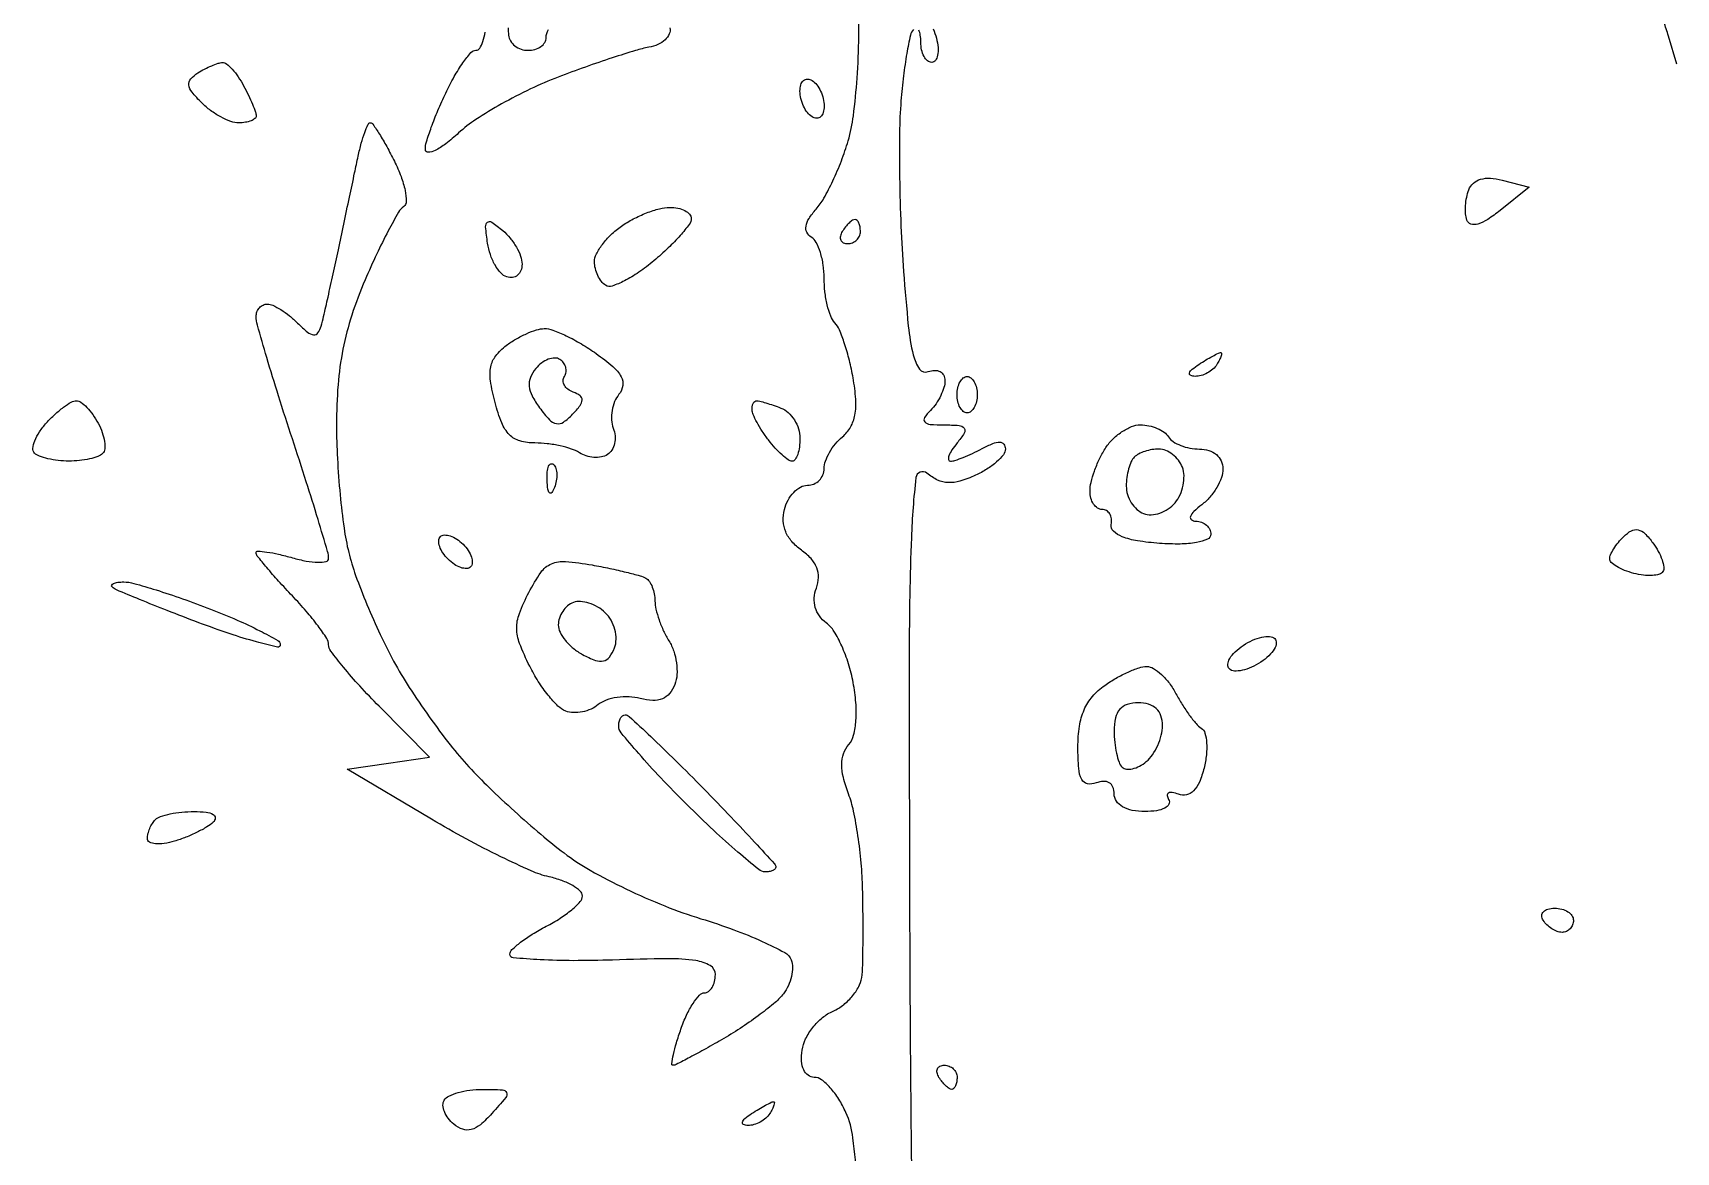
# Model space of a CAD drawing. Extents: x 0 to 102, y 0 to 135.
# Drawn here: x 29.74 to 41.24, y 27.99 to 35.82 of the extents above; entities that cross this region are included whole.
import ezdxf

# ---------------------------------------------------------------- set-up
doc = ezdxf.new("R2010")
doc.units = 0
doc.header["$MEASUREMENT"] = 0

msp = doc.modelspace()

# ---------------------------------------------------------------- linework, layer by layer
for points in [[(35.509436, 27.776456, 0.01665), (35.480043, 28.086526, 0.072354), (35.430523, 28.263892, 0.03543), (35.380537, 28.358161, 0.043345), (35.320584, 28.437847, 0.048956), (35.259982, 28.493328, 0.162271), (35.209364, 28.5102, -0.158189), (35.165952, 28.524287, -0.131458), (35.135216, 28.562154, -0.0928), (35.120724, 28.622593, -0.047873), (35.124266, 28.70055, -0.07934), (35.148655, 28.779553, -0.05334), (35.199274, 28.859516, -0.052535), (35.266828, 28.928364, -0.06923), (35.34165, 28.974411, 0.065402), (35.415374, 29.019011, 0.055538), (35.479746, 29.083413, 0.057936), (35.525651, 29.156885, 0.092676), (35.544464, 29.228211, 0.013651), (35.548713, 29.320991, 0.003289), (35.550542, 29.474867, 0.003374), (35.550287, 29.651546, 0.003342), (35.547651, 29.828761, 0.017006), (35.537527, 30.010772, 0.014459), (35.514777, 30.201863, 0.014701), (35.483897, 30.374692, 0.039299), (35.448768, 30.494701, -0.029135), (35.412646, 30.609412, -0.063125), (35.401532, 30.701017, -0.082086), (35.414374, 30.776212, -0.090186), (35.450618, 30.840578, 0.111365), (35.484487, 30.907104, 0.044526), (35.50088, 31.008621, 0.037913), (35.500294, 31.133804, 0.026124), (35.48152, 31.274437, 0.029575), (35.448955, 31.405197, 0.030045), (35.401322, 31.530494, 0.031499), (35.346711, 31.63379, 0.097404), (35.293538, 31.691616, -0.078736), (35.245035, 31.740591, -0.086844), (35.216031, 31.800611, -0.085954), (35.20896, 31.867437, -0.075225), (35.224049, 31.936124, 0.084623), (35.23867, 32.009162, 0.102041), (35.226532, 32.077947, 0.091007), (35.186353, 32.142098, 0.054735), (35.118649, 32.201523, -0.060877), (35.052236, 32.261271, -0.080248), (35.009282, 32.330331, -0.084984), (34.99179, 32.406164, -0.078392), (34.999721, 32.485766, -0.060678), (35.025431, 32.550702, -0.065566), (35.065466, 32.605711, -0.073909), (35.113107, 32.642928, -0.129623), (35.161167, 32.6556, 0.098609), (35.205832, 32.664495, 0.097843), (35.243822, 32.689834, 0.098045), (35.269264, 32.727665, 0.099469), (35.2782, 32.772141, -0.087438), (35.287425, 32.824489, -0.043426), (35.315957, 32.885784, -0.041333), (35.357554, 32.945929, -0.047629), (35.406736, 32.995357, 0.091294), (35.46294, 33.062631, 0.084067), (35.493534, 33.147453, 0.062398), (35.499519, 33.258613, 0.026184), (35.481074, 33.407566, 0.017304), (35.454866, 33.530429, 0.019191), (35.420961, 33.646958, 0.01892), (35.38469, 33.743509, 0.087534), (35.352539, 33.79347, -0.09758), (35.32389, 33.84, -0.030917), (35.300037, 33.918348, -0.029539), (35.283678, 34.011059, -0.028907), (35.2782, 34.105727, 0.035757), (35.271552, 34.198573, 0.040193), (35.25173, 34.285857, 0.04408), (35.222762, 34.355978, 0.135154), (35.188089, 34.393306, -0.140243), (35.157487, 34.426918, -0.159325), (35.151261, 34.469885, -0.101647), (35.172366, 34.523549, -0.037285), (35.222044, 34.588649, 0.053834), (35.276585, 34.66524, 0.018302), (35.339119, 34.786943, 0.017956), (35.398877, 34.927449, 0.019725), (35.446376, 35.067588, 0.040786), (35.483096, 35.243479, 0.013556), (35.508663, 35.50576, 0.013394), (35.521367, 35.799125, 0.014852), (35.51762, 36.082788, 0.006719)], [(41.246684, 35.604173), (41.189265, 35.800737, 0.022228), (41.155401, 35.90004, 0.007218)], [(34.198408, 35.857702, -0.160836), (34.193839, 35.815594, -0.100317), (34.164449, 35.77503, -0.080685), (34.114549, 35.742135, -0.060184), (34.0515, 35.722523, 0.028269), (33.957875, 35.699822, 0.005774), (33.795321, 35.648477, 0.006065), (33.607549, 35.584239, 0.00566), (33.417, 35.514019, 0.020234), (33.221799, 35.43037, 0.016519), (33.020041, 35.325754, 0.016832), (32.840614, 35.216965, 0.041379), (32.71905, 35.122342, -0.021438), (32.629653, 35.046852, -0.048452), (32.554741, 34.999722, -0.10426), (32.506106, 34.986943, -0.428696), (32.4864, 35.005702, -0.073951), (32.494606, 35.060883, -0.012472), (32.52828, 35.162424, -0.013402), (32.574387, 35.280614, -0.011554), (32.628969, 35.40223, -0.017541), (32.688601, 35.516758, -0.025147), (32.749907, 35.613377, -0.023057), (32.805935, 35.685302, -0.219132), (32.840469, 35.7012, 0.254741), (32.866956, 35.715631, 0.062805), (32.889152, 35.761861, 0.04892), (32.904384, 35.828598, 0.031671)], [(33.066261, 35.858489, 0.02076), (33.068858, 35.80695, 0.114825), (33.082256, 35.766589, 0.091), (33.113015, 35.732264, 0.084489), (33.156289, 35.709179, 0.080543), (33.2055, 35.7012, 0.0687), (33.254003, 35.707896, 0.085021), (33.295123, 35.727456, 0.099881), (33.322618, 35.756497, 0.140655), (33.3324, 35.790582, -0.13631), (33.348091, 35.847068, -0.006824)], [(35.903775, 35.847375, 0.144152), (35.881954, 35.807344, 0.009873), (35.856914, 35.679209, 0.013453), (35.833842, 35.522676, 0.009667), (35.816179, 35.346825, 0.017422), (35.805897, 35.123114, 0.006608), (35.806563, 34.810443, 0.006535), (35.816232, 34.470235, 0.007938), (35.834516, 34.15181, 0.006383), (35.867395, 33.770433, 0.035575), (35.90209, 33.568178, 0.091457), (35.946422, 33.469808, 0.345708), (36.006712, 33.451205, -0.083332), (36.051584, 33.460307, -0.130996), (36.089688, 33.451519, -0.150313), (36.114938, 33.426262, -0.122315), (36.1242, 33.388965, -0.074759), (36.116916, 33.340522, -0.038516), (36.094378, 33.283345, -0.037205), (36.061534, 33.22688, -0.046077), (36.02268, 33.18012, 0.048553), (35.980865, 33.129287, 0.349062), (35.983243, 33.09975, 0.187985), (36.019627, 33.082302, 0.018881), (36.117639, 33.0786, -0.018619), (36.223471, 33.074658, -0.221882), (36.258293, 33.055127, -0.306768), (36.259241, 33.020852, -0.031274), (36.2088, 32.9517, 0.02578), (36.172409, 32.902943, 0.058629), (36.151522, 32.862077, 0.127935), (36.148862, 32.835806, 0.369909), (36.161703, 32.8248, 0.079521), (36.193985, 32.829967, 0.014638), (36.25089, 32.850526, 0.015389), (36.316643, 32.878849, 0.013471), (36.383562, 32.912377, -0.0244), (36.458939, 32.948103, -0.101572), (36.508054, 32.957618, -0.229196), (36.535847, 32.943789, -0.166127), (36.5472, 32.910563, -0.167403), (36.533128, 32.869711, -0.045982), (36.485808, 32.819459, -0.04107), (36.418202, 32.768971, -0.032968), (36.338205, 32.725948, -0.033133), (36.229201, 32.684758, -0.084297), (36.145596, 32.674096, -0.100922), (36.072438, 32.692194, -0.062344), (35.997488, 32.740044, 0.595956), (35.920551, 32.709122, 0.019166), (35.888867, 32.289876, 0.009247), (35.873821, 31.481431, 0.00087), (35.877046, 29.495382, 0.001845), (35.886879, 28.101225, 0.004164), (35.907017, 27.0453, 0.000842)], [(36.041676, 35.85056, -0.038887), (36.064113, 35.7858, -0.040966), (36.075501, 35.720969, -0.070464), (36.072837, 35.666303, -0.106581), (36.057383, 35.629928, -0.24384), (36.03168, 35.6166, -0.178072), (36.002416, 35.627364, -0.092211), (35.977525, 35.658019, -0.07228), (35.960671, 35.703653, -0.052416), (35.955, 35.7576, 0.034665), (35.951479, 35.808324, 0.095264), (35.939953, 35.842134, 0.230051)]]:
    msp.add_lwpolyline(points, format="xyb")
for points in [[(31.066373, 35.615305, -0.177474), (31.095338, 35.605388, -0.03758), (31.134808, 35.568151, -0.034981), (31.17646, 35.515518, -0.027036), (31.214423, 35.452962, -0.011153), (31.247955, 35.386801, -0.013553), (31.276274, 35.323333, -0.012142), (31.297195, 35.269122, -0.086217), (31.302, 35.241462, -0.228066), (31.29318, 35.223131, -0.074338), (31.266498, 35.207659, -0.056605), (31.227425, 35.197098, -0.037741), (31.181143, 35.1936, -0.086342), (31.124944, 35.203378, -0.036751), (31.054899, 35.234488, -0.034961), (30.983274, 35.279528, -0.038559), (30.921092, 35.332794, -0.025755), (30.852976, 35.408314, -0.139329), (30.831409, 35.458549, -0.215225), (30.844133, 35.500372, -0.071729), (30.893899, 35.542998, -0.021081), (30.941217, 35.570274, -0.020947), (30.990764, 35.59353, -0.021343), (31.035685, 35.610147, -0.072676)], [(35.1936, 35.4897, -0.091204), (35.225994, 35.460389, -0.053126), (35.253349, 35.415496, -0.050746), (35.271925, 35.362934, -0.059645), (35.2782, 35.310514, -0.069308), (35.271971, 35.265795, -0.14379), (35.253349, 35.23625, -0.190139), (35.22574, 35.226267, -0.131946), (35.1936, 35.2359, -0.091204), (35.161206, 35.265211, -0.053126), (35.133851, 35.310104, -0.050746), (35.115275, 35.362666, -0.059645), (35.109, 35.415086, -0.069308), (35.115229, 35.459805, -0.14379), (35.133851, 35.48935, -0.190139), (35.16146, 35.499333, -0.131946)], [(32.101116, 35.1936, -0.248518), (32.119759, 35.183724, -0.009109), (32.164926, 35.114519, -0.014731), (32.215942, 35.027562, -0.009592), (32.269908, 34.924387, -0.026075), (32.316328, 34.817761, -0.038969), (32.344457, 34.720145, -0.044691), (32.35325, 34.642899, -0.251988), (32.335099, 34.607137, 0.111934), (32.298877, 34.567502, 0.008095), (32.227103, 34.436529, 0.011017), (32.146716, 34.275527, 0.0081), (32.064502, 34.0938, 0.024055), (31.971563, 33.847298, 0.029452), (31.909806, 33.608981, 0.028606), (31.875272, 33.359369, 0.020673), (31.864333, 33.0786, 0.012979), (31.871016, 32.842955, 0.010368), (31.890068, 32.589557, 0.010511), (31.917515, 32.355631, 0.025941), (31.95009, 32.185972, 0.025612), (31.998618, 32.024983, 0.011846), (32.077216, 31.820935, 0.011699), (32.170127, 31.609923, 0.015937), (32.264286, 31.424572, 0.017922), (32.373859, 31.240837, 0.011326), (32.514022, 31.034297, 0.011372), (32.661171, 30.837331, 0.020491), (32.791815, 30.683898, 0.014147), (32.932359, 30.540289, 0.008003), (33.110228, 30.373961, 0.007984), (33.295077, 30.211864, 0.012995), (33.457626, 30.080965, 0.034655), (33.64048, 29.960462, 0.01642), (33.890919, 29.8299, 0.016186), (34.16295, 29.709929, 0.02203), (34.415845, 29.620773, -0.013977), (34.644978, 29.544118, -0.019461), (34.845019, 29.46196, -0.016244), (35.002415, 29.383761, -0.179594), (35.048101, 29.331862, -0.095658), (35.05719, 29.280656, -0.052805), (35.049518, 29.217335, -0.049951), (35.027568, 29.152386, -0.056581), (34.993839, 29.095959, -0.054454), (34.935966, 29.035143, -0.014516), (34.831187, 28.951728, -0.01454), (34.705785, 28.863287, -0.014525), (34.575414, 28.782253, -0.00416), (34.449595, 28.710421, -0.006196), (34.338229, 28.649864, -0.002942), (34.242909, 28.600268, -0.119028), (34.220265, 28.5948, -0.460408), (34.21098, 28.60565, -0.014963), (34.222904, 28.669354, -0.0192), (34.244108, 28.751253, -0.010921), (34.275677, 28.8486, -0.025101), (34.315135, 28.9458, -0.035037), (34.360583, 29.027846, -0.037743), (34.405419, 29.08666, -0.214187), (34.440476, 29.1024, 0.162954), (34.46959, 29.112147, 0.096091), (34.49438, 29.139678, 0.077363), (34.511129, 29.180767, 0.058226), (34.5168, 29.229303, 0.266555), (34.480655, 29.292286, 0.097121), (34.379876, 29.327389, 0.037924), (34.184033, 29.340278, 0.005971), (33.7977, 29.331765, -0.008413), (33.521973, 29.327036, -0.014017), (33.289836, 29.333469, -0.007653), (33.101548, 29.346869, -0.389143), (33.0786, 29.371889, -0.206437), (33.092584, 29.404316, -0.024844), (33.153154, 29.456042, -0.026256), (33.235186, 29.512723, -0.018722), (33.3324, 29.5677, 0.023399), (33.429588, 29.623869, 0.031313), (33.511646, 29.684131, 0.032313), (33.570829, 29.740454, 0.188576), (33.5862, 29.779761, 0.214306), (33.570599, 29.814487, 0.050817), (33.517859, 29.852522, 0.043404), (33.442637, 29.887614, 0.031044), (33.35355, 29.913974, -0.047664), (33.227585, 29.955839, -0.009874), (33.015712, 30.054517, -0.010292), (32.77339, 30.179505, -0.009543), (32.530163, 30.317436), (31.939425, 30.6675), (32.227782, 30.7098), (32.516139, 30.7521), (32.162869, 31.108348, -0.009838), (32.027532, 31.250307, -0.013982), (31.913373, 31.382084, -0.009947), (31.824655, 31.494983, -0.162954), (31.8096, 31.539951, 0.146168), (31.796762, 31.582927, 0.014842), (31.735046, 31.671183, 0.017571), (31.653004, 31.773668, 0.013131), (31.5558, 31.880883, -0.00652), (31.458544, 31.985346, -0.009741), (31.376554, 32.079364, -0.005226), (31.310267, 32.160132, -0.170828), (31.302, 32.183624, -0.432576), (31.313925, 32.194829, -0.019295), (31.376554, 32.18849, -0.022237), (31.458459, 32.173254, -0.012729), (31.5558, 32.148, 0.023284), (31.65313, 32.124929, 0.041351), (31.735046, 32.116418, 0.055853), (31.792417, 32.121637, 0.356126), (31.8096, 32.142702, 0.072064), (31.802597, 32.191041, 0.00161), (31.735046, 32.416601, 0.003607), (31.653055, 32.680335, 0.002428), (31.5558, 32.980347, -0.003125), (31.45856, 33.281744, -0.004496), (31.376554, 33.549839, -0.00244), (31.31045, 33.777173, -0.069636), (31.302, 33.83755, -0.089038), (31.307966, 33.870786, -0.095021), (31.325076, 33.899029, -0.099903), (31.350588, 33.917924, -0.110027), (31.380557, 33.9246, -0.110398), (31.41961, 33.915871, -0.030424), (31.475161, 33.885477, -0.029174), (31.535541, 33.842389, -0.026823), (31.5923, 33.791414, 0.021269), (31.662102, 33.727311, 0.144119), (31.704557, 33.708653, 0.282507), (31.734508, 33.722132, 0.081169), (31.756892, 33.770264, 0.011244), (31.774051, 33.837239, 0.001655), (31.805274, 33.973646, 0.001867), (31.841043, 34.135134, 0.001603), (31.877497, 34.3053, -0.000177), (31.915311, 34.484307, -0.000153), (31.955171, 34.672385, -0.000154), (31.991432, 34.842968, -0.000446), (32.01666, 34.96095, -0.013285), (32.038303, 35.05012, -0.020888), (32.062079, 35.125259, -0.01621), (32.085286, 35.183254, -0.297798)], [(40.024379, 34.792869), (40.212508, 34.743673), (40.010907, 34.580426, -0.026334), (39.923169, 34.516723, -0.072701), (39.853928, 34.484951, -0.143369), (39.805845, 34.484939, -0.245911), (39.777673, 34.512081, -0.06298), (39.768775, 34.556905, -0.033385), (39.768581, 34.613633, -0.032617), (39.776198, 34.672561, -0.043191), (39.791145, 34.724524, -0.121132), (39.823058, 34.770429, -0.109727), (39.873742, 34.798357, -0.086678), (39.941909, 34.806033, -0.048785)], [(34.197224, 34.6014, -0.049285), (34.25477, 34.595714, -0.069281), (34.303427, 34.578758, -0.089456), (34.336181, 34.55375, -0.187208), (34.3476, 34.52432, -0.162485), (34.333617, 34.482429, -0.01929), (34.270942, 34.40538, -0.021424), (34.18658, 34.31738, -0.016039), (34.086637, 34.227655, -0.023749), (33.981036, 34.14704, -0.033744), (33.879584, 34.08663, -0.03579), (33.794125, 34.050695, -0.223641), (33.748237, 34.055927, -0.091814), (33.718585, 34.082823, -0.05308), (33.693547, 34.124128, -0.050632), (33.676544, 34.17255, -0.059198), (33.6708, 34.220896, -0.118881), (33.683864, 34.275065, -0.043487), (33.726032, 34.342291, -0.040078), (33.786879, 34.410659, -0.038123), (33.858824, 34.469703, -0.032678), (33.94185, 34.520115, -0.027309), (34.035789, 34.562714, -0.028182), (34.126289, 34.592182, -0.0647)], [(35.494693, 34.5168, 0.151918), (35.476865, 34.511255, 0.038439), (35.452986, 34.491949, 0.035638), (35.427857, 34.464583, 0.029505), (35.4051, 34.4322, 0.082592), (35.391859, 34.399874, 0.161196), (35.394491, 34.372451, 0.182303), (35.412379, 34.354223, 0.108972), (35.442407, 34.3476, 0.093332), (35.476607, 34.35404, 0.09642), (35.505682, 34.372451, 0.099167), (35.525142, 34.39992, 0.105053), (35.532, 34.4322, 0.042167), (35.529264, 34.464589, 0.061769), (35.521041, 34.491949, 0.081139), (35.508959, 34.510501, 0.210953)], [(33.028175, 34.438943, -0.048043), (33.079839, 34.386933, -0.041456), (33.123536, 34.323495, -0.043511), (33.153501, 34.258733, -0.086813), (33.1632, 34.203291, -0.089807), (33.155139, 34.158773, -0.129271), (33.132136, 34.126235, -0.14063), (33.097732, 34.110918, -0.114898), (33.05745, 34.114527, -0.129654), (33.014791, 34.142233, -0.054202), (32.974164, 34.198115, -0.048694), (32.941456, 34.270771, -0.045267), (32.922425, 34.350179, -0.012325), (32.908531, 34.4653, -0.246825), (32.921507, 34.497001, -0.340958), (32.950921, 34.498211, -0.01916)], [(33.31934, 33.752709, -0.09596), (33.379071, 33.742597, -0.022403), (33.472947, 33.702482, -0.022295), (33.578632, 33.645672, -0.020246), (33.682396, 33.577943, -0.022633), (33.799191, 33.486541, -0.088088), (33.857091, 33.415782, -0.162703), (33.868878, 33.353646, -0.140316), (33.842046, 33.292566, 0.075736), (33.811458, 33.241714, 0.055805), (33.793339, 33.178434, 0.055974), (33.789699, 33.112951, 0.077684), (33.802008, 33.05558, -0.071708), (33.814157, 33.002065, -0.074497), (33.810441, 32.948022, -0.081687), (33.791939, 32.901751, -0.119014), (33.761167, 32.870665, -0.093647), (33.718761, 32.854371, -0.061125), (33.666281, 32.851325, -0.058744), (33.612219, 32.861245, -0.069006), (33.56505, 32.883257, 0.063744), (33.510164, 32.909574, 0.025828), (33.430016, 32.931595, 0.025047), (33.340272, 32.946668, 0.029089), (33.253859, 32.9517, -0.06901), (33.148623, 32.966294, -0.129879), (33.075274, 33.009657, -0.100237), (33.021141, 33.092504, -0.030799), (32.9743, 33.235103, -0.024733), (32.942526, 33.386895, -0.08802), (32.944376, 33.485835, -0.118283), (32.979207, 33.56183, -0.064288), (33.052841, 33.634263, -0.030574), (33.119649, 33.678766, -0.027076), (33.194097, 33.716806, -0.02805), (33.265008, 33.743671, -0.070726)], [(33.427966, 33.537123, 0.148004), (33.391789, 33.546735, 0.082779), (33.346766, 33.537638, 0.070125), (33.299976, 33.511799, 0.058439), (33.258819, 33.472578, 0.078959), (33.222289, 33.410957, 0.119521), (33.213653, 33.349511, 0.09628), (33.233984, 33.281443, 0.038431), (33.285838, 33.198559, 0.027181), (33.35494, 33.114871, 0.158845), (33.404085, 33.087306, 0.204537), (33.452852, 33.097568, 0.049017), (33.517055, 33.152625, 0.026012), (33.570157, 33.21416, 0.157965), (33.584269, 33.253231, 0.250371), (33.569749, 33.282732, 0.067969), (33.522223, 33.307901, -0.073185), (33.484923, 33.328153, -0.104225), (33.460151, 33.356421, -0.126238), (33.451703, 33.388083, -0.141727), (33.460153, 33.41838, 0.105968), (33.47117, 33.449287, 0.099321), (33.468933, 33.482766, 0.096171), (33.453765, 33.513657, 0.092516)], [(38.053843, 33.584905, -0.434568), (38.059895, 33.579031, -0.071273), (38.056947, 33.560968, -0.041889), (38.045926, 33.533988, -0.020509), (38.0277, 33.5016, -0.075854), (38.000242, 33.469329, -0.054031), (37.961176, 33.442232, -0.053889), (37.917075, 33.424063, -0.074131), (37.874657, 33.418295, -0.102799), (37.843915, 33.425097, -0.37991), (37.836432, 33.441761, -0.147021), (37.853922, 33.467545, -0.027275), (37.9008, 33.5016, -0.008026), (37.951312, 33.533105, -0.01079), (37.998103, 33.559899, -0.008096), (38.037773, 33.580667, -0.104523)], [(36.2793, 33.417, -0.17482), (36.306202, 33.407297, -0.093122), (36.329091, 33.379723, -0.073362), (36.344581, 33.338649, -0.053595), (36.3498, 33.2901, -0.053595), (36.344581, 33.241551, -0.073362), (36.329091, 33.200477, -0.093122), (36.306202, 33.172903, -0.17482), (36.2793, 33.1632, -0.17482), (36.252398, 33.172903, -0.093122), (36.229509, 33.200477, -0.073362), (36.214019, 33.241551, -0.053595), (36.2088, 33.2901, -0.053595), (36.214019, 33.338649, -0.073362), (36.229509, 33.379723, -0.093122), (36.252398, 33.407297, -0.17482)], [(30.043135, 33.2478, -0.15965), (30.075175, 33.237302, -0.042048), (30.116373, 33.201365, -0.03829), (30.158826, 33.150231, -0.031251), (30.196247, 33.089723, -0.03784), (30.224694, 33.025288, -0.048477), (30.240303, 32.962389, -0.056832), (30.242028, 32.909812, -0.178012), (30.227423, 32.878223, -0.111137), (30.194818, 32.857598, -0.030186), (30.135849, 32.840493, -0.028982), (30.064789, 32.828733, -0.026522), (29.9907, 32.8248, -0.028018), (29.916379, 32.828968, -0.02991), (29.844623, 32.841422, -0.031325), (29.784781, 32.859558, -0.107534), (29.750815, 32.881385, -0.225806), (29.739165, 32.914192, -0.068493), (29.752035, 32.966854, -0.053499), (29.784878, 33.029424, -0.036341), (29.834427, 33.092885, -0.022357), (29.893127, 33.15219, -0.026829), (29.953566, 33.202294, -0.02714), (30.007938, 33.238248, -0.13328)], [(34.805981, 33.2478, -0.065182), (34.826971, 33.245052, -0.008575), (34.870278, 33.232716, -0.009838), (34.921351, 33.216111, -0.008099), (34.975181, 33.196449, -0.093632), (35.026343, 33.164861, -0.066804), (35.069691, 33.113138, -0.064844), (35.098997, 33.050009, -0.076427), (35.109, 32.984949, -0.032075), (35.10506, 32.9236, -0.049453), (35.093101, 32.871844, -0.063652), (35.075668, 32.836032, -0.252847), (35.054877, 32.8248, -0.155757), (35.027137, 32.833656, -0.027186), (34.983638, 32.86829, -0.027231), (34.935363, 32.916164, -0.021457), (34.888367, 32.97285, -0.017735), (34.845147, 33.034185, -0.020021), (34.808204, 33.096049, -0.019699), (34.781204, 33.150694, -0.094564), (34.773291, 33.18435, -0.053897), (34.774878, 33.208626, -0.07583), (34.781783, 33.229162, -0.097824), (34.792695, 33.242913, -0.178097)], [(37.493157, 33.0786, -0.053104), (37.552063, 33.072326, -0.048787), (37.610115, 33.053749, -0.052099), (37.658829, 33.026416, -0.100791), (37.6893, 32.994, 0.111412), (37.721112, 32.961551, 0.050262), (37.774463, 32.934251, 0.046318), (37.839102, 32.915667, 0.046881), (37.905793, 32.9094, -0.076183), (37.971054, 32.899398, -0.09966), (38.023815, 32.870382, -0.109421), (38.057891, 32.825683, -0.10877), (38.07, 32.770677, -0.086802), (38.059277, 32.709375, -0.04663), (38.02651, 32.63969, -0.044568), (37.978594, 32.572826, -0.052702), (37.92195, 32.519567, 0.026204), (37.866173, 32.472425, 0.116637), (37.842675, 32.436907, 0.334795), (37.849366, 32.4148, 0.152503), (37.87965, 32.404491, -0.082779), (37.920039, 32.396697, -0.090498), (37.954336, 32.37631, -0.097822), (37.977289, 32.346672, -0.116508), (37.9854, 32.312336, -0.301641), (37.962416, 32.277705, -0.056128), (37.8854, 32.254989, -0.041131), (37.771032, 32.244385, -0.02062), (37.62585, 32.248886, -0.02078), (37.47196, 32.266471, -0.054047), (37.364444, 32.295456, -0.093197), (37.302682, 32.333934, -0.262054), (37.28745, 32.38065, 0.077768), (37.289155, 32.42105, 0.10725), (37.277536, 32.455336, 0.125576), (37.254552, 32.478097, 0.133456), (37.224, 32.4864, -0.149454), (37.191737, 32.496264, -0.098698), (37.164251, 32.524014, -0.081991), (37.145716, 32.565493, -0.064244), (37.1394, 32.614448, -0.059794), (37.146712, 32.675369, -0.025439), (37.170229, 32.754247, -0.024728), (37.204175, 32.836811, -0.029691), (37.24435, 32.910548, -0.055388), (37.295165, 32.974831, -0.049334), (37.360729, 33.029235, -0.052273), (37.43041, 33.066365, -0.096584)], [(37.621455, 32.9094, 0.042932), (37.573113, 32.905241, 0.036387), (37.523347, 32.892832, 0.037945), (37.479463, 32.874641, 0.079311), (37.4496, 32.853, 0.09352), (37.42791, 32.821221, 0.035191), (37.409768, 32.770266, 0.03335), (37.397361, 32.710602, 0.034601), (37.3932, 32.650551, 0.075652), (37.402223, 32.591257, 0.064683), (37.42866, 32.533797, 0.06683), (37.467762, 32.486791, 0.094546), (37.513915, 32.45818, 0.10336), (37.567555, 32.4495, 0.06999), (37.628618, 32.460948, 0.066252), (37.687527, 32.489943, 0.07222), (37.734879, 32.532651, 0.067937), (37.769576, 32.588356, 0.054716), (37.791255, 32.655555, 0.056283), (37.79741, 32.723533, 0.086278), (37.78602, 32.781423, 0.072187), (37.758619, 32.830348, 0.063877), (37.717421, 32.871807, 0.066859), (37.669262, 32.89986, 0.098804)], [(33.383512, 32.801887, -0.126455), (33.399861, 32.774229, -0.060344), (33.406558, 32.733172, -0.05415), (33.403392, 32.686003, -0.051402), (33.390191, 32.639737, -0.054073), (33.371448, 32.604487, -0.470617), (33.35603, 32.603028, -0.168741), (33.344074, 32.627711, -0.018894), (33.339079, 32.69085, -0.028489), (33.340009, 32.749747, -0.077125), (33.349376, 32.790354, -0.208169), (33.364997, 32.805797, -0.296942)], [(41.079774, 32.251739, -0.032125), (41.117568, 32.192403, -0.041223), (41.143982, 32.133337, -0.046451), (41.156699, 32.082534, -0.178361), (41.150314, 32.051125, -0.189452), (41.125338, 32.032422, -0.052167), (41.076, 32.024255, -0.044908), (41.013617, 32.026124, -0.034033), (40.946316, 32.038909, -0.030058), (40.881557, 32.060074, -0.041753), (40.826878, 32.087126, -0.048124), (40.788399, 32.115718, -0.211983), (40.7772, 32.140947, -0.110755), (40.783652, 32.169717, -0.030309), (40.806157, 32.210734, -0.029081), (40.838047, 32.255351, -0.026678), (40.875776, 32.297336, -0.07118), (40.928943, 32.337193, -0.182243), (40.975821, 32.343829, -0.142483), (41.023286, 32.317716, -0.038369)], [(32.660888, 32.301337, -0.068635), (32.706111, 32.278999, -0.04742), (32.75018, 32.24258, -0.04742), (32.786599, 32.198511, -0.068635), (32.808937, 32.153287, -0.08306), (32.815362, 32.112441, -0.196386), (32.80365, 32.08455, -0.196386), (32.775759, 32.072838, -0.08306), (32.734913, 32.079262, -0.068635), (32.689689, 32.101601, -0.04742), (32.64562, 32.13802, -0.04742), (32.609201, 32.182089, -0.068635), (32.586862, 32.227312, -0.08306), (32.580438, 32.268159, -0.196386), (32.59215, 32.29605, -0.196386), (32.620041, 32.307762, -0.08306)], [(33.653437, 32.097712, -0.007013), (33.778111, 32.073416, -0.008678), (33.893459, 32.047156, -0.007333), (33.989277, 32.02209, -0.062009), (34.03035, 32.004996, -0.116721), (34.054684, 31.982297, -0.052194), (34.075162, 31.943295, -0.047723), (34.089098, 31.895514, -0.047143), (34.0938, 31.845759, 0.058591), (34.100649, 31.78751, 0.02564), (34.122573, 31.712778, 0.024947), (34.154254, 31.634937, 0.030471), (34.191752, 31.565859, -0.059753), (34.225045, 31.494933, -0.046238), (34.24428, 31.411698, -0.047429), (34.247569, 31.329337, -0.07804), (34.233024, 31.261308, -0.080521), (34.196228, 31.198089, -0.123845), (34.145575, 31.160645, -0.108921), (34.078205, 31.148863, -0.053034), (33.991424, 31.161961, 0.053642), (33.912604, 31.173761, 0.046), (33.828784, 31.169522, 0.048285), (33.752639, 31.150973, 0.089559), (33.69743, 31.119795, -0.069593), (33.646899, 31.088552, -0.055005), (33.585534, 31.06924, -0.056273), (33.523148, 31.064076, -0.084338), (33.469679, 31.074811, -0.103346), (33.415092, 31.109982, -0.028773), (33.346511, 31.185859, -0.027738), (33.277047, 31.282761, -0.025941), (33.217035, 31.388896, -0.022919), (33.146205, 31.548828, -0.090348), (33.125853, 31.654157, -0.095227), (33.144485, 31.757001, -0.027044), (33.211521, 31.905843, -0.031785), (33.29554, 32.045754, -0.140115), (33.369107, 32.106229, -0.124684), (33.468281, 32.122389, -0.022973)], [(30.375113, 31.9788, -0.068297), (30.445779, 31.969102, -0.0077), (30.601275, 31.923011, -0.00922), (30.785336, 31.861606, -0.007367), (30.981413, 31.788881, -0.00998), (31.169135, 31.711745, -0.015536), (31.327325, 31.637099, -0.00974), (31.453092, 31.569782, -0.271347), (31.4712, 31.538872, -0.482183), (31.450794, 31.522632, -0.009581), (31.303454, 31.559554, -0.015142), (31.119179, 31.615544, -0.008659), (30.90015, 31.693658, -0.003128), (30.678765, 31.778546, -0.004676), (30.486491, 31.855735, -0.002063), (30.323561, 31.923707, -0.09639), (30.29385, 31.943667, -0.311313), (30.291405, 31.956846, -0.187806), (30.30318, 31.96848, -0.073595), (30.332731, 31.976377, -0.028562)], [(33.745819, 31.763717, 0.057297), (33.693089, 31.802946, 0.054318), (33.631898, 31.830026, 0.058566), (33.571834, 31.841647, 0.107701), (33.52275, 31.834707, 0.088098), (33.482325, 31.810979, 0.067297), (33.448064, 31.772685, 0.06664), (33.424911, 31.726235, 0.082518), (33.417, 31.678627, 0.117858), (33.429281, 31.627248, 0.054307), (33.467071, 31.569287, 0.049522), (33.522252, 31.51409, 0.048835), (33.587455, 31.470528, 0.032569), (33.676796, 31.429956, 0.14195), (33.734115, 31.42541, 0.187506), (33.775822, 31.452353, 0.06512), (33.810524, 31.516412, 0.090789), (33.821893, 31.577053, 0.065129), (33.81322, 31.645615, 0.063597), (33.786741, 31.711348, 0.076836)], [(38.425926, 31.587268, -0.236557), (38.44272, 31.560038, -0.132963), (38.435745, 31.520885, -0.081485), (38.403704, 31.474379, -0.043408), (38.350946, 31.42828, -0.04153), (38.287013, 31.389227, -0.048792), (38.220792, 31.363707, -0.055709), (38.161971, 31.354273, -0.151468), (38.121567, 31.364716, -0.236557), (38.104772, 31.391946, -0.132963), (38.111748, 31.431099, -0.081485), (38.143789, 31.477605, -0.043408), (38.196547, 31.523704, -0.04153), (38.26048, 31.562757, -0.048792), (38.326701, 31.588277, -0.055709), (38.385522, 31.597711, -0.151468)], [(37.535947, 31.3866, -0.137902), (37.583344, 31.373274, -0.049886), (37.63962, 31.330685, -0.044776), (37.695168, 31.269084, -0.039913), (37.741288, 31.19625, 0.018551), (37.785309, 31.119689, 0.018859), (37.834656, 31.047032, 0.019018), (37.882214, 30.987294, 0.070258), (37.918371, 30.955575, -0.181614), (37.944013, 30.920528, -0.051016), (37.955707, 30.852567, -0.044331), (37.953987, 30.767194, -0.034301), (37.937568, 30.675579, -0.037092), (37.905071, 30.577533, -0.094768), (37.864029, 30.515322, -0.146694), (37.815005, 30.488071, -0.146647), (37.759068, 30.492285, 0.043289), (37.715549, 30.504794, 0.173562), (37.688583, 30.500709, 0.312806), (37.679741, 30.48332, 0.104799), (37.689899, 30.455031, -0.26179), (37.691224, 30.42311, -0.158971), (37.663757, 30.395671, -0.081438), (37.605599, 30.377229, -0.036154), (37.525093, 30.3714, -0.045428), (37.435067, 30.379596, -0.085059), (37.366603, 30.404688, -0.116107), (37.324075, 30.444481, -0.147923), (37.3086, 30.495645, 0.094119), (37.299615, 30.542957, 0.166113), (37.274137, 30.572924, 0.151899), (37.233726, 30.58262, 0.075244), (37.1817, 30.571194, -0.139409), (37.121323, 30.565783, -0.233113), (37.081457, 30.59582, -0.099234), (37.060151, 30.673035, -0.017854), (37.0548, 30.822852, -0.036669), (37.065521, 30.968846, -0.066061), (37.098464, 31.084039, -0.074906), (37.15662, 31.176799, -0.062644), (37.242824, 31.254903, -0.023542), (37.322525, 31.305309, -0.023654), (37.406489, 31.347914, -0.024284), (37.482996, 31.377915, -0.081466)], [(37.4778, 31.1328, 0.074337), (37.400166, 31.121194, 0.142291), (37.347879, 31.086975, 0.125855), (37.318115, 31.026633, 0.052006), (37.3086, 30.9354, 0.025698), (37.312696, 30.855749, 0.028445), (37.324952, 30.779634, 0.029511), (37.342763, 30.716635, 0.113197), (37.364266, 30.682334, 0.171918), (37.394058, 30.66813, 0.082297), (37.436931, 30.670698, 0.066538), (37.48591, 30.688964, 0.050768), (37.533466, 30.720893, 0.069642), (37.576939, 30.768599, 0.044589), (37.613649, 30.834099, 0.044092), (37.638645, 30.906228, 0.061443), (37.647, 30.973959, 0.082612), (37.635753, 31.041565, 0.122423), (37.603321, 31.091795, 0.117275), (37.549944, 31.122381, 0.071839)], [(33.884409, 31.0482, -0.188456), (33.913432, 31.036858, -0.002275), (34.064261, 30.896449, -0.006416), (34.237348, 30.729613, -0.004105), (34.434309, 30.531602, -0.003014), (34.62808, 30.331171, -0.004783), (34.791312, 30.156972, -0.001305), (34.931161, 30.004038, -0.186655), (34.9398, 29.981702, -0.20665), (34.934304, 29.968972, -0.082754), (34.918209, 29.958183, -0.063099), (34.894436, 29.950845, -0.043363), (34.866297, 29.9484, -0.173091), (34.820545, 29.964728, -0.006095), (34.674444, 30.087229, -0.010671), (34.504276, 30.239913, -0.007193), (34.316397, 30.421009, -0.007623), (34.133854, 30.607708, -0.01125), (33.979942, 30.777494, -0.006677), (33.857063, 30.923218, -0.173508), (33.84, 30.970909, -0.055511), (33.843293, 31.000475, -0.075065), (33.853045, 31.025496, -0.094463), (33.867466, 31.042278, -0.16974)], [(30.86772, 30.3714, -0.027443), (30.951027, 30.366824, -0.100636), (31.001083, 30.350771, -0.279271), (31.015096, 30.326021, -0.200073), (31.00167, 30.296309, -0.054537), (30.957825, 30.263494, -0.019519), (30.888993, 30.226382, -0.019095), (30.809721, 30.19124, -0.021424), (30.73095, 30.163708, -0.035207), (30.657981, 30.147159, -0.062712), (30.596515, 30.145475, -0.09737), (30.555403, 30.157834, -0.278012), (30.5406, 30.182399, -0.061533), (30.544714, 30.215699, -0.039103), (30.557167, 30.252783, -0.038875), (30.575404, 30.287825, -0.057017), (30.597, 30.315, -0.117486), (30.632459, 30.336813, -0.028058), (30.699789, 30.354832, -0.027314), (30.781537, 30.367253, -0.024046)], [(40.391507, 29.6946, -0.062283), (40.441938, 29.688294, -0.080552), (40.484656, 29.669749, -0.097988), (40.513246, 29.642265, -0.153634), (40.5234, 29.61, -0.092995), (40.517341, 29.577705, -0.096318), (40.500015, 29.550251, -0.099231), (40.474167, 29.531877, -0.105429), (40.443793, 29.5254, -0.089642), (40.409481, 29.531601, -0.053229), (40.372211, 29.550251, -0.051032), (40.337805, 29.577639, -0.06081), (40.3119, 29.61, -0.139169), (40.302768, 29.642118, -0.191142), (40.313717, 29.669749, -0.138808), (40.344839, 29.688402, -0.066118)], [(36.119207, 28.5948, -0.093332), (36.153407, 28.58836, -0.09642), (36.182482, 28.569949, -0.099167), (36.201942, 28.54248, -0.105053), (36.2088, 28.5102, -0.042167), (36.206064, 28.477811, -0.061769), (36.197841, 28.450451, -0.081139), (36.185759, 28.431899, -0.210953), (36.171493, 28.4256, -0.151918), (36.153665, 28.431145, -0.038439), (36.129786, 28.450451, -0.035638), (36.104657, 28.477817, -0.029505), (36.0819, 28.5102, -0.082592), (36.068659, 28.542526, -0.161196), (36.071291, 28.569949, -0.182303), (36.089179, 28.588177, -0.108972)], [(32.885205, 28.4256, -0.01004), (33.026805, 28.422756, -0.296833), (33.054774, 28.402905, -0.275685), (33.04908, 28.367964, -0.008999), (32.95197, 28.256699, -0.032013), (32.871712, 28.178683, -0.108506), (32.80768, 28.144442, -0.154259), (32.748528, 28.14629, -0.089085), (32.68599, 28.181685, -0.056658), (32.646174, 28.223169, -0.068919), (32.619713, 28.270028, -0.081959), (32.610021, 28.31486, -0.151879), (32.619224, 28.350586, -0.146162), (32.651741, 28.379507, -0.040471), (32.71648, 28.403565, -0.037214), (32.797735, 28.420078, -0.031536)], [(34.923643, 28.339705, -0.434568), (34.929695, 28.333831, -0.071273), (34.926747, 28.315768, -0.041889), (34.915726, 28.288788, -0.020509), (34.8975, 28.2564, -0.075854), (34.870042, 28.224129, -0.054031), (34.830976, 28.197032, -0.053889), (34.786875, 28.178863, -0.074131), (34.744457, 28.173095, -0.102799), (34.713715, 28.179897, -0.37991), (34.706232, 28.196561, -0.147021), (34.723722, 28.222345, -0.027275), (34.7706, 28.2564, -0.008026), (34.821112, 28.287905, -0.01079), (34.867903, 28.314699, -0.008096), (34.907573, 28.335467, -0.104523)]]:
    msp.add_lwpolyline(points, format="xyb", close=True)

doc.saveas('drawing.dxf')
